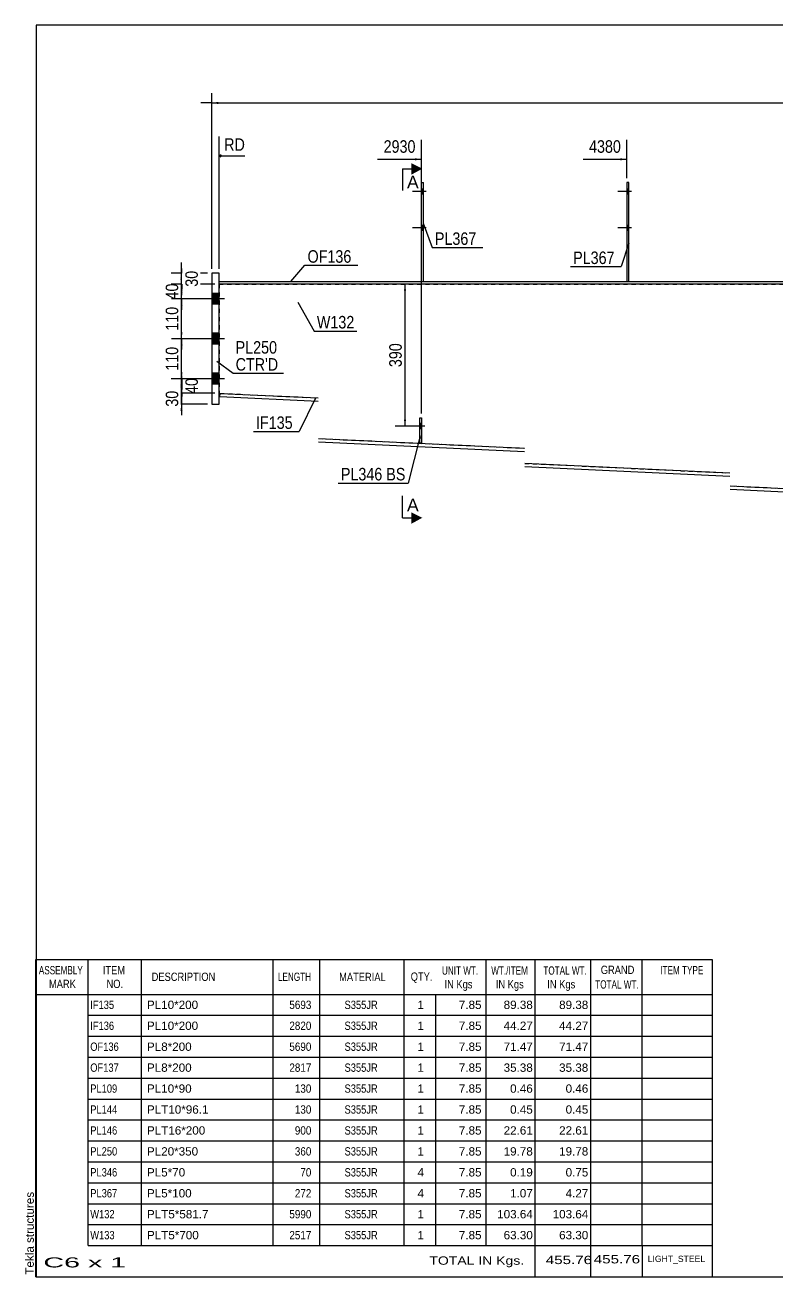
# Model space of a CAD drawing. Header units: millimetres. Extents: x -294 to 118, y -169 to 118.
# Drawn here: x -294 to -121.8, y -168.6 to 118.4 of the extents above; entities that cross this region are included whole.
import ezdxf

# ---------------------------------------------------------------- set-up
doc = ezdxf.new("R2010")
doc.units = ezdxf.units.MM
doc.linetypes.add('DXK_LINE_DOT1', pattern=[1.8814, 0.9407, -0.9407])
doc.linetypes.add('DXK_LINE_DOT2', pattern=[3.9198, 1.9599, -1.9599])
doc.styles.add('Arial', font='ARIAL.TTF', dxfattribs={"height": 0.2})
doc.styles.add('Arial Narrow', font='ARIALN.TTF', dxfattribs={"height": 0.2})

# ---------------------------------------------------------------- blocks, each defined once
blk = doc.blocks.new('Unknown-622170407-1210')
at = {"color": 5, "linetype": 'Continuous'}
for p, q in [((118.48, 118.39), (-291.52, 118.39)), ((-291.52, 118.39), (-291.52, -168.61)), ((118.48, -168.61), (118.48, 118.39)), ((-291.52, -168.61), (118.48, -168.61))]:
    blk.add_line(p, q, dxfattribs=at)
at = {"color": 174, "linetype": 'Continuous', "style": 'Arial'}
blk.add_text('Tekla structures', height=1.9102, rotation=90, dxfattribs=at).set_placement((-292.02, -168.11))
blk = doc.blocks.new('Part-622170407-1745 - 1404')
at = {"color": 7, "linetype": 'DXK_LINE_DOT1'}
for p, q in [((-249.58, 58.97), (-226.87, 58.97)), ((-249.58, 58.97), (-249.58, 33.97)), ((-226.77, 58.97), (-179.61, 58.97)), ((-179.51, 58.97), (-132.55, 58.97)), ((-132.45, 58.97), (-84.91, 58.97)), ((-249.33, 33.95), (-226.87, 32.9)), ((-249.33, 33.95), (-226.87, 32.9)), ((-226.77, 23.6), (-179.61, 21.38)), ((-226.77, 23.59), (-179.61, 21.38)), ((-179.51, 17.91), (-132.55, 15.7)), ((-179.51, 17.9), (-132.55, 15.69)), ((-132.45, 12.73), (-84.91, 10.49)), ((-132.45, 12.73), (-109.91, 11.67)), ((-84.91, 10.49), (-84.91, 10.5))]:
    blk.add_line(p, q, dxfattribs=at)
at = {"color": 2, "linetype": 'Continuous'}
for p, q in [((-84.91, 10.5), (-84.91, 58.97)), ((-249.58, 33.97), (-249.33, 33.95)), ((-109.91, 11.67), (-84.91, 10.5))]:
    blk.add_line(p, q, dxfattribs=at)
blk = doc.blocks.new('Bolt-622170407-1409 - 1404')
at = {"linetype": 'Continuous'}
blk.add_hatch(color=3, dxfattribs=at).paths.add_polyline_path([(-203.19, 25.85), (-203.19, 27.02), (-203.61, 27.02), (-203.61, 25.85)])
at = {"color": 3, "linetype": 'Continuous'}
for p, q in [((-202.4, 26.44), (-205.15, 26.44)), ((-203.19, 27.02), (-203.61, 27.02)), ((-203.19, 25.85), (-203.61, 25.85))]:
    blk.add_line(p, q, dxfattribs=at)
blk = doc.blocks.new('Bolt-622170407-1410 - 1404')
at = {"color": 3, "linetype": 'DXK_LINE_DOT2'}
for p, q in [((-203.19, 27.02), (-203.61, 27.02)), ((-202.52, 26.44), (-203.61, 26.44)), ((-203.19, 25.85), (-203.61, 25.85))]:
    blk.add_line(p, q, dxfattribs=at)
blk = doc.blocks.new('Bolt-622170407-1413 - 1404')
at = {"linetype": 'Continuous'}
for points in [[(-202.77, 79.63), (-202.77, 80.8), (-203.19, 80.8), (-203.19, 79.63)], [(-202.77, 79.63), (-202.77, 80.8), (-203.19, 80.8), (-203.19, 79.63)], [(-202.77, 71.3), (-202.77, 72.47), (-203.19, 72.47), (-203.19, 71.3)], [(-202.77, 71.3), (-202.77, 72.47), (-203.19, 72.47), (-203.19, 71.3)]]:
    blk.add_hatch(color=3, dxfattribs=at).paths.add_polyline_path(points)
at = {"color": 3, "linetype": 'Continuous'}
for p, q in [((-202.77, 80.8), (-203.19, 80.8)), ((-202.77, 80.8), (-203.19, 80.8)), ((-202.11, 80.22), (-205.27, 80.22)), ((-202.11, 80.22), (-205.27, 80.22)), ((-202.77, 79.63), (-203.19, 79.63)), ((-202.77, 79.63), (-203.19, 79.63)), ((-202.11, 71.88), (-205.27, 71.88)), ((-202.11, 71.88), (-205.27, 71.88)), ((-202.77, 72.47), (-203.19, 72.47)), ((-202.77, 72.47), (-203.19, 72.47)), ((-202.77, 71.3), (-203.19, 71.3)), ((-202.77, 71.3), (-203.19, 71.3))]:
    blk.add_line(p, q, dxfattribs=at)
blk = doc.blocks.new('Bolt-622170407-1414 - 1404')
at = {"linetype": 'Continuous'}
for points in [[(-155.71, 79.63), (-155.71, 80.8), (-156.13, 80.8), (-156.13, 79.63)], [(-155.71, 79.63), (-155.71, 80.8), (-156.13, 80.8), (-156.13, 79.63)], [(-155.71, 71.3), (-155.71, 72.47), (-156.13, 72.47), (-156.13, 71.3)], [(-155.71, 71.3), (-155.71, 72.47), (-156.13, 72.47), (-156.13, 71.3)]]:
    blk.add_hatch(color=3, dxfattribs=at).paths.add_polyline_path(points)
at = {"color": 3, "linetype": 'Continuous'}
for p, q in [((-155.71, 80.8), (-156.13, 80.8)), ((-155.71, 80.8), (-156.13, 80.8)), ((-155.05, 80.22), (-158.21, 80.22)), ((-155.05, 80.22), (-158.21, 80.22)), ((-155.71, 79.63), (-156.13, 79.63)), ((-155.71, 79.63), (-156.13, 79.63)), ((-155.05, 71.88), (-158.21, 71.88)), ((-155.05, 71.88), (-158.21, 71.88)), ((-155.71, 72.47), (-156.13, 72.47)), ((-155.71, 72.47), (-156.13, 72.47)), ((-155.71, 71.3), (-156.13, 71.3)), ((-155.71, 71.3), (-156.13, 71.3))]:
    blk.add_line(p, q, dxfattribs=at)
blk = doc.blocks.new('Part-622170407-1567 - 1404')
at = {"color": 2, "linetype": 'Continuous'}
for p, q in [((-249.58, 61.47), (-251.25, 61.47)), ((-251.25, 61.47), (-251.25, 31.47)), ((-249.58, 31.47), (-249.58, 61.47)), ((-251.25, 31.47), (-249.58, 31.47))]:
    blk.add_line(p, q, dxfattribs=at)
blk = doc.blocks.new('Bolt-622170407-1568 - 1404')
at = {"linetype": 'Continuous'}
for points in [[(-251.25, 56.88), (-251.25, 54.38), (-249.58, 54.38), (-249.58, 56.88)], [(-251.25, 56.88), (-251.25, 54.38), (-249.58, 54.38), (-249.58, 56.88)], [(-251.25, 47.72), (-251.25, 45.22), (-249.58, 45.22), (-249.58, 47.72)], [(-251.25, 47.72), (-251.25, 45.22), (-249.58, 45.22), (-249.58, 47.72)], [(-251.25, 38.55), (-251.25, 36.05), (-249.58, 36.05), (-249.58, 38.55)], [(-251.25, 38.55), (-251.25, 36.05), (-249.58, 36.05), (-249.58, 38.55)]]:
    blk.add_hatch(color=3, dxfattribs=at).paths.add_polyline_path(points)
at = {"color": 3, "linetype": 'Continuous'}
for p, q in [((-249.58, 56.88), (-251.25, 56.88)), ((-249.58, 56.88), (-251.25, 56.88)), ((-248.33, 55.63), (-251.25, 55.63)), ((-248.33, 55.63), (-251.25, 55.63)), ((-249.58, 54.38), (-251.25, 54.38)), ((-249.58, 54.38), (-251.25, 54.38)), ((-249.58, 47.72), (-251.25, 47.72)), ((-249.58, 47.72), (-251.25, 47.72)), ((-248.33, 46.47), (-251.25, 46.47)), ((-248.33, 46.47), (-251.25, 46.47)), ((-249.58, 45.22), (-251.25, 45.22)), ((-249.58, 45.22), (-251.25, 45.22)), ((-249.58, 38.55), (-251.25, 38.55)), ((-249.58, 38.55), (-251.25, 38.55)), ((-248.33, 37.3), (-251.25, 37.3)), ((-248.33, 37.3), (-251.25, 37.3)), ((-249.58, 36.05), (-251.25, 36.05)), ((-249.58, 36.05), (-251.25, 36.05))]:
    blk.add_line(p, q, dxfattribs=at)
blk = doc.blocks.new('Part-622170407-1783 - 1404')
at = {"color": 2, "linetype": 'Continuous'}
for p, q in [((-155.71, 82.3), (-156.13, 82.3)), ((-156.13, 82.3), (-156.13, 59.63)), ((-155.71, 59.63), (-155.71, 82.3))]:
    blk.add_line(p, q, dxfattribs=at)
at = {"color": 7, "linetype": 'DXK_LINE_DOT1'}
blk.add_line((-156.13, 59.63), (-155.71, 59.63), dxfattribs=at)
blk = doc.blocks.new('Part-622170407-1591 - 1404')
at = {"color": 2, "linetype": 'Continuous'}
for p, q in [((-203.19, 59.63), (-203.19, 82.3)), ((-203.19, 82.3), (-202.77, 82.3)), ((-202.77, 59.63), (-202.77, 82.3))]:
    blk.add_line(p, q, dxfattribs=at)
at = {"color": 7, "linetype": 'DXK_LINE_DOT1'}
blk.add_line((-203.19, 59.63), (-202.77, 59.63), dxfattribs=at)
blk = doc.blocks.new('Part-622170407-1614 - 1404')
at = {"color": 7, "linetype": 'DXK_LINE_DOT1'}
for p, q in [((-203.61, 22.52), (-203.61, 28.35)), ((-203.61, 28.35), (-203.19, 28.35)), ((-203.19, 28.35), (-203.19, 22.52)), ((-203.61, 23.77), (-203.19, 23.77)), ((-203.19, 22.52), (-203.61, 22.52))]:
    blk.add_line(p, q, dxfattribs=at)
blk = doc.blocks.new('Part-622170407-1663 - 1404')
at = {"color": 2, "linetype": 'Continuous'}
for p, q in [((-249.58, 59.63), (-226.87, 59.63)), ((-226.87, 58.97), (-249.58, 58.97)), ((-226.77, 59.63), (-179.61, 59.63)), ((-179.61, 58.97), (-226.77, 58.97)), ((-179.51, 59.63), (-132.55, 59.63)), ((-132.55, 58.97), (-179.51, 58.97)), ((-132.45, 59.63), (-109.91, 59.63)), ((-109.91, 58.97), (-132.45, 58.97)), ((-109.91, 59.63), (-109.91, 58.97))]:
    blk.add_line(p, q, dxfattribs=at)
at = {"color": 7, "linetype": 'DXK_LINE_DOT1'}
blk.add_line((-249.58, 58.97), (-249.58, 59.63), dxfattribs=at)
blk = doc.blocks.new('Part-622170407-1707 - 1404')
at = {"color": 2, "linetype": 'Continuous'}
for p, q in [((-249.37, 33.12), (-249.33, 33.95)), ((-226.87, 32.06), (-249.37, 33.12)), ((-249.33, 33.95), (-226.87, 32.9)), ((-226.77, 23.6), (-179.61, 21.38)), ((-179.61, 20.54), (-226.77, 22.76)), ((-179.51, 17.91), (-132.55, 15.7)), ((-132.55, 14.86), (-179.51, 17.07)), ((-132.45, 12.73), (-109.91, 11.67)), ((-109.95, 10.84), (-132.45, 11.9)), ((-109.91, 11.67), (-109.95, 10.84))]:
    blk.add_line(p, q, dxfattribs=at)
blk = doc.blocks.new('Part-622170407-1810 - 1404')
at = {"color": 2, "linetype": 'Continuous'}
for p, q in [((-203.61, 22.52), (-203.61, 28.35)), ((-203.61, 28.35), (-203.19, 28.35)), ((-203.19, 28.35), (-203.19, 22.52)), ((-203.19, 22.52), (-203.61, 22.52))]:
    blk.add_line(p, q, dxfattribs=at)
blk = doc.blocks.new('StraightDimension-622170407-2142 - 1404')
at = {"linetype": 'Continuous'}
for points in [[(-258.44, 57.47), (-258.19, 58.97), (-257.94, 57.47)], [(-257.94, 57.13), (-258.19, 55.63), (-258.44, 57.13)]]:
    blk.add_hatch(color=7, dxfattribs=at).paths.add_polyline_path(points)
at = {"color": 7, "linetype": 'Continuous'}
for p, q in [((-250.58, 58.97), (-260.44, 58.97)), ((-258.19, 55.63), (-258.19, 58.97)), ((-250.58, 55.63), (-260.44, 55.63))]:
    blk.add_line(p, q, dxfattribs=at)
at = {"color": 0}
blk.add_wipeout([(-258.34, 59.73), (-262.54, 59.73), (-262.54, 54.87), (-258.34, 54.87)], dxfattribs=at)
at = {"color": 7, "linetype": 'Continuous'}
for p, q in [((-258.19, 58.97), (-258.19, 61.47)), ((-258.19, 55.63), (-258.19, 53.13))]:
    blk.add_line(p, q, dxfattribs=at)
at = {"color": 3, "style": 'Arial Narrow'}
blk.add_text('40', height=2.863, rotation=90.0002, dxfattribs=at).set_placement((-258.94, 55.47))
blk = doc.blocks.new('StraightDimension-622170407-2080 - 1404')
at = {"linetype": 'Continuous'}
for points in [[(-249.75, 100.28), (-251.25, 100.53), (-249.75, 100.78)], [(25.1, 100.78), (26.6, 100.53), (25.1, 100.28)]]:
    blk.add_hatch(color=7, dxfattribs=at).paths.add_polyline_path(points)
at = {"color": 7, "linetype": 'Continuous'}
for p, q in [((-251.25, 100.53), (-253.75, 100.53)), ((-251.25, 62.47), (-251.25, 102.78)), ((-251.25, 100.53), (26.6, 100.53)), ((26.6, 68.3), (26.6, 102.78)), ((26.6, 100.53), (29.1, 100.53))]:
    blk.add_line(p, q, dxfattribs=at)
at = {"color": 0}
blk.add_wipeout([(-108.07, 100.68), (-108.07, 104.88), (-116.58, 104.88), (-116.58, 100.68)], dxfattribs=at)
at = {"color": 3, "style": 'Arial Narrow'}
blk.add_text('8543', height=2.863, dxfattribs=at).set_placement((-115.98, 101.28))
blk = doc.blocks.new('StraightDimension-622170407-1935 - 1404')
at = {"linetype": 'Continuous'}
for points in [[(-207.23, 57.47), (-206.98, 58.97), (-206.73, 57.47)], [(-206.73, 27.94), (-206.98, 26.44), (-207.23, 27.94)]]:
    blk.add_hatch(color=7, dxfattribs=at).paths.add_polyline_path(points)
at = {"color": 7, "linetype": 'Continuous'}
for p, q in [((-198.77, 58.97), (-209.23, 58.97)), ((-206.98, 26.44), (-206.98, 58.97)), ((-203.29, 26.44), (-209.23, 26.44))]:
    blk.add_line(p, q, dxfattribs=at)
at = {"color": 0}
blk.add_wipeout([(-207.13, 46.04), (-211.33, 46.04), (-211.33, 39.36), (-207.13, 39.36)], dxfattribs=at)
at = {"color": 3, "style": 'Arial Narrow'}
blk.add_text('390', height=2.863, rotation=90.0002, dxfattribs=at).set_placement((-207.73, 39.96))
blk = doc.blocks.new('StraightDimension-622170407-2089 - 1404')
at = {"linetype": 'Continuous'}
for points in [[(-258.44, 59.97), (-258.19, 61.47), (-257.94, 59.97)], [(-257.94, 60.47), (-258.19, 58.97), (-258.44, 60.47)]]:
    blk.add_hatch(color=7, dxfattribs=at).paths.add_polyline_path(points)
at = {"color": 7, "linetype": 'Continuous'}
for p, q in [((-252.25, 61.47), (-260.59, 61.47)), ((-258.19, 58.97), (-258.19, 61.47)), ((-250.58, 58.97), (-260.59, 58.97))]:
    blk.add_line(p, q, dxfattribs=at)
at = {"color": 0}
blk.add_wipeout([(-253.84, 62.64), (-258.04, 62.64), (-258.04, 57.79), (-253.84, 57.79)], dxfattribs=at)
at = {"color": 7, "linetype": 'Continuous'}
for p, q in [((-258.19, 61.47), (-258.19, 63.97)), ((-258.19, 58.97), (-258.19, 56.47))]:
    blk.add_line(p, q, dxfattribs=at)
at = {"color": 3, "style": 'Arial Narrow'}
blk.add_text('30', height=2.863, rotation=90.0002, dxfattribs=at).set_placement((-254.44, 58.39))
blk = doc.blocks.new('StraightDimension-622170407-2098 - 1404')
at = {"linetype": 'Continuous'}
for points in [[(-258.44, 35.8), (-258.19, 37.3), (-257.94, 35.8)], [(-257.94, 35.47), (-258.19, 33.97), (-258.44, 35.47)]]:
    blk.add_hatch(color=7, dxfattribs=at).paths.add_polyline_path(points)
at = {"color": 7, "linetype": 'Continuous'}
for p, q in [((-250.58, 37.3), (-260.59, 37.3)), ((-258.19, 33.97), (-258.19, 37.3)), ((-250.58, 33.97), (-260.59, 33.97))]:
    blk.add_line(p, q, dxfattribs=at)
at = {"color": 0}
blk.add_wipeout([(-253.84, 38.06), (-258.04, 38.06), (-258.04, 33.2), (-253.84, 33.2)], dxfattribs=at)
at = {"color": 7, "linetype": 'Continuous'}
for p, q in [((-258.19, 37.3), (-258.19, 39.8)), ((-258.19, 33.97), (-258.19, 31.47))]:
    blk.add_line(p, q, dxfattribs=at)
at = {"color": 3, "style": 'Arial Narrow'}
blk.add_text('40', height=2.863, rotation=90.0002, dxfattribs=at).set_placement((-254.44, 33.8))
blk = doc.blocks.new('StraightDimension-622170407-2114 - 1404')
at = {"linetype": 'Continuous'}
for points in [[(-258.44, 44.97), (-258.19, 46.47), (-257.94, 44.97)], [(-257.94, 38.8), (-258.19, 37.3), (-258.44, 38.8)]]:
    blk.add_hatch(color=7, dxfattribs=at).paths.add_polyline_path(points)
at = {"color": 7, "linetype": 'Continuous'}
for p, q in [((-250.58, 46.47), (-260.44, 46.47)), ((-258.19, 37.3), (-258.19, 46.47)), ((-250.58, 37.3), (-260.44, 37.3))]:
    blk.add_line(p, q, dxfattribs=at)
at = {"color": 0}
blk.add_wipeout([(-258.34, 45.22), (-262.54, 45.22), (-262.54, 38.54), (-258.34, 38.54)], dxfattribs=at)
at = {"color": 7, "linetype": 'Continuous'}
for p, q in [((-258.19, 46.47), (-258.19, 48.97)), ((-258.19, 37.3), (-258.19, 34.8))]:
    blk.add_line(p, q, dxfattribs=at)
at = {"color": 3, "style": 'Arial Narrow'}
blk.add_text('110', height=2.863, rotation=90.0002, dxfattribs=at).set_placement((-258.94, 39.14))
blk = doc.blocks.new('StraightDimension-622170407-2128 - 1404')
at = {"linetype": 'Continuous'}
for points in [[(-258.44, 54.13), (-258.19, 55.63), (-257.94, 54.13)], [(-257.94, 47.97), (-258.19, 46.47), (-258.44, 47.97)]]:
    blk.add_hatch(color=7, dxfattribs=at).paths.add_polyline_path(points)
at = {"color": 7, "linetype": 'Continuous'}
for p, q in [((-250.58, 55.63), (-260.44, 55.63)), ((-258.19, 46.47), (-258.19, 55.63)), ((-250.58, 46.47), (-260.44, 46.47))]:
    blk.add_line(p, q, dxfattribs=at)
at = {"color": 0}
blk.add_wipeout([(-258.34, 54.39), (-262.54, 54.39), (-262.54, 47.71), (-258.34, 47.71)], dxfattribs=at)
at = {"color": 7, "linetype": 'Continuous'}
for p, q in [((-258.19, 55.63), (-258.19, 58.13)), ((-258.19, 46.47), (-258.19, 43.97))]:
    blk.add_line(p, q, dxfattribs=at)
at = {"color": 3, "style": 'Arial Narrow'}
blk.add_text('110', height=2.863, rotation=90.0002, dxfattribs=at).set_placement((-258.94, 48.31))
blk = doc.blocks.new('StraightDimension-622170407-2155 - 1404')
at = {"linetype": 'Continuous'}
for points in [[(-257.94, 35.47), (-258.19, 33.97), (-258.44, 35.47)], [(-258.44, 29.97), (-258.19, 31.47), (-257.94, 29.97)]]:
    blk.add_hatch(color=7, dxfattribs=at).paths.add_polyline_path(points)
at = {"color": 7, "linetype": 'Continuous'}
for p, q in [((-250.58, 33.97), (-260.44, 33.97)), ((-258.19, 31.47), (-258.19, 33.97)), ((-252.25, 31.47), (-260.44, 31.47))]:
    blk.add_line(p, q, dxfattribs=at)
at = {"color": 0}
blk.add_wipeout([(-258.34, 35.14), (-262.54, 35.14), (-262.54, 30.29), (-258.34, 30.29)], dxfattribs=at)
at = {"color": 7, "linetype": 'Continuous'}
for p, q in [((-258.19, 33.97), (-258.19, 36.47)), ((-258.19, 31.47), (-258.19, 28.97))]:
    blk.add_line(p, q, dxfattribs=at)
at = {"color": 3, "style": 'Arial Narrow'}
blk.add_text('30', height=2.863, rotation=90.0002, dxfattribs=at).set_placement((-258.94, 30.89))
blk = doc.blocks.new('StraightDimension-622170407-8151 - 1404')
at = {"linetype": 'Continuous'}
blk.add_hatch(color=7, dxfattribs=at).paths.add_polyline_path([(-157.63, 87.86), (-156.13, 87.61), (-157.63, 87.36)])
at = {"color": 7, "linetype": 'Continuous'}
for p, q in [((-156.13, 83.3), (-156.13, 92.11)), ((-166.19, 87.61), (-156.13, 87.61))]:
    blk.add_line(p, q, dxfattribs=at)
at = {"color": 0}
blk.add_wipeout([(-156.91, 88.51), (-156.91, 92.71), (-165.42, 92.71), (-165.42, 88.51)], dxfattribs=at)
at = {"color": 3, "style": 'Arial Narrow'}
blk.add_text('4380', height=2.863, dxfattribs=at).set_placement((-164.82, 89.11))
blk = doc.blocks.new('StraightDimension-622170407-8152 - 1404')
at = {"linetype": 'Continuous'}
blk.add_hatch(color=7, dxfattribs=at).paths.add_polyline_path([(-204.69, 87.86), (-203.19, 87.61), (-204.69, 87.36)])
at = {"color": 7, "linetype": 'Continuous'}
for p, q in [((-203.19, 29.35), (-203.19, 92.11)), ((-213.25, 87.61), (-203.19, 87.61))]:
    blk.add_line(p, q, dxfattribs=at)
at = {"color": 0, "linetype": 'Continuous'}
blk.add_wipeout([(-243.05, 88.96), (-243.05, 93.16), (-249, 93.16), (-249, 88.96)], dxfattribs=at)
at = {"color": 7, "linetype": 'Continuous'}
for p, q in [((-249.58, 62.47), (-249.58, 92.86)), ((-249.08, 88.61), (-249.58, 88.36)), ((-249.08, 88.11), (-249.58, 88.36)), ((-243.65, 88.36), (-249.58, 88.36))]:
    blk.add_line(p, q, dxfattribs=at)
at = {"color": 3, "linetype": 'Continuous', "style": 'Arial Narrow'}
blk.add_text('RD', height=2.863, dxfattribs=at).set_placement((-248.4, 89.56))
at = {"color": 0}
blk.add_wipeout([(-203.96, 88.51), (-203.96, 92.71), (-212.48, 92.71), (-212.48, 88.51)], dxfattribs=at)
at = {"color": 3, "style": 'Arial Narrow'}
blk.add_text('2930', height=2.863, dxfattribs=at).set_placement((-211.88, 89.11))
blk = doc.blocks.new('CBS_BOM-622170407-8729')
at = {"color": 7, "linetype": 'Continuous'}
for p, q in [((-291.55, -103.84), (-291.55, -95.84)), ((-291.55, -95.84), (-136.63, -95.84)), ((-279.55, -103.84), (-279.55, -95.84)), ((-267.36, -103.84), (-267.36, -95.84)), ((-237.19, -103.84), (-237.19, -95.84)), ((-226.51, -103.84), (-226.51, -95.84)), ((-207.2, -103.84), (-207.2, -95.84)), ((-188.4, -103.84), (-188.4, -95.84)), ((-177.18, -103.84), (-177.18, -95.84)), ((-164.4, -103.84), (-164.4, -95.84)), ((-152.65, -103.84), (-152.65, -95.84)), ((-136.63, -95.85), (-136.63, -103.83)), ((-291.55, -103.84), (-136.63, -103.84)), ((-291.55, -108.64), (-291.55, -103.84)), ((-279.55, -108.64), (-279.55, -103.84)), ((-267.36, -108.64), (-267.36, -103.84)), ((-237.19, -108.64), (-237.19, -103.84)), ((-226.51, -108.64), (-226.51, -103.84)), ((-207.2, -108.64), (-207.2, -103.84)), ((-199.93, -108.64), (-199.93, -103.84)), ((-188.4, -108.64), (-188.4, -103.84)), ((-177.18, -108.64), (-177.18, -103.84)), ((-164.4, -108.64), (-164.4, -103.84)), ((-152.63, -108.64), (-152.63, -103.84)), ((-136.63, -103.84), (-136.63, -108.64)), ((-291.55, -113.44), (-291.55, -108.64)), ((-279.55, -108.64), (-136.63, -108.64)), ((-279.55, -113.44), (-279.55, -108.64)), ((-267.36, -113.44), (-267.36, -108.64)), ((-237.19, -113.44), (-237.19, -108.64)), ((-226.51, -113.44), (-226.51, -108.64)), ((-207.2, -113.44), (-207.2, -108.64)), ((-199.93, -113.44), (-199.93, -108.64)), ((-188.4, -113.44), (-188.4, -108.64)), ((-177.18, -113.44), (-177.18, -108.64)), ((-164.4, -113.44), (-164.4, -108.64)), ((-152.63, -113.44), (-152.63, -108.64)), ((-136.63, -108.64), (-136.63, -113.44)), ((-291.55, -118.24), (-291.55, -113.44)), ((-279.55, -113.44), (-136.63, -113.44)), ((-279.55, -118.24), (-279.55, -113.44)), ((-267.36, -118.24), (-267.36, -113.44)), ((-237.19, -118.24), (-237.19, -113.44)), ((-226.51, -118.24), (-226.51, -113.44)), ((-207.2, -118.24), (-207.2, -113.44)), ((-199.93, -118.24), (-199.93, -113.44)), ((-188.4, -118.24), (-188.4, -113.44)), ((-177.18, -118.24), (-177.18, -113.44)), ((-164.4, -118.24), (-164.4, -113.44)), ((-152.63, -118.24), (-152.63, -113.44)), ((-136.63, -113.44), (-136.63, -118.24)), ((-291.55, -123.04), (-291.55, -118.24)), ((-279.55, -118.24), (-136.63, -118.24)), ((-279.55, -123.04), (-279.55, -118.24)), ((-267.36, -123.04), (-267.36, -118.24)), ((-237.19, -123.04), (-237.19, -118.24)), ((-226.51, -123.04), (-226.51, -118.24)), ((-207.2, -123.04), (-207.2, -118.24)), ((-199.93, -123.04), (-199.93, -118.24)), ((-188.4, -123.04), (-188.4, -118.24)), ((-177.18, -123.04), (-177.18, -118.24)), ((-164.4, -123.04), (-164.4, -118.24)), ((-152.63, -123.04), (-152.63, -118.24)), ((-136.63, -118.24), (-136.63, -123.04)), ((-291.55, -127.84), (-291.55, -123.04)), ((-279.55, -123.04), (-136.63, -123.04)), ((-279.55, -127.84), (-279.55, -123.04)), ((-267.36, -127.84), (-267.36, -123.04)), ((-237.19, -127.84), (-237.19, -123.04)), ((-226.51, -127.84), (-226.51, -123.04)), ((-207.2, -127.84), (-207.2, -123.04)), ((-199.93, -127.84), (-199.93, -123.04)), ((-188.4, -127.84), (-188.4, -123.04)), ((-177.18, -127.84), (-177.18, -123.04)), ((-164.4, -127.84), (-164.4, -123.04)), ((-152.63, -127.84), (-152.63, -123.04)), ((-136.63, -123.04), (-136.63, -127.84)), ((-291.55, -132.64), (-291.55, -127.84)), ((-279.55, -127.84), (-136.63, -127.84)), ((-279.55, -132.64), (-279.55, -127.84)), ((-267.36, -132.64), (-267.36, -127.84)), ((-237.19, -132.64), (-237.19, -127.84)), ((-226.51, -132.64), (-226.51, -127.84)), ((-207.2, -132.64), (-207.2, -127.84)), ((-199.93, -132.64), (-199.93, -127.84)), ((-188.4, -132.64), (-188.4, -127.84)), ((-177.18, -132.64), (-177.18, -127.84)), ((-164.4, -132.64), (-164.4, -127.84)), ((-152.63, -132.64), (-152.63, -127.84)), ((-136.63, -127.84), (-136.63, -132.64)), ((-291.55, -137.44), (-291.55, -132.64)), ((-279.55, -132.64), (-136.63, -132.64)), ((-279.55, -137.44), (-279.55, -132.64)), ((-267.36, -137.44), (-267.36, -132.64)), ((-237.19, -137.44), (-237.19, -132.64)), ((-226.51, -137.44), (-226.51, -132.64)), ((-207.2, -137.44), (-207.2, -132.64)), ((-199.93, -137.44), (-199.93, -132.64)), ((-188.4, -137.44), (-188.4, -132.64)), ((-177.18, -137.44), (-177.18, -132.64)), ((-164.4, -137.44), (-164.4, -132.64)), ((-152.63, -137.44), (-152.63, -132.64)), ((-136.63, -132.64), (-136.63, -137.44)), ((-291.55, -142.24), (-291.55, -137.44)), ((-279.55, -137.44), (-136.63, -137.44)), ((-279.55, -142.24), (-279.55, -137.44)), ((-267.36, -142.24), (-267.36, -137.44)), ((-237.19, -142.24), (-237.19, -137.44)), ((-226.51, -142.24), (-226.51, -137.44)), ((-207.2, -142.24), (-207.2, -137.44)), ((-199.93, -142.24), (-199.93, -137.44)), ((-188.4, -142.24), (-188.4, -137.44)), ((-177.18, -142.24), (-177.18, -137.44)), ((-164.4, -142.24), (-164.4, -137.44)), ((-152.63, -142.24), (-152.63, -137.44)), ((-136.63, -137.44), (-136.63, -142.24)), ((-291.55, -147.04), (-291.55, -142.24)), ((-279.55, -142.24), (-136.63, -142.24)), ((-279.55, -147.04), (-279.55, -142.24)), ((-267.36, -147.04), (-267.36, -142.24)), ((-237.19, -147.04), (-237.19, -142.24)), ((-226.51, -147.04), (-226.51, -142.24)), ((-207.2, -147.04), (-207.2, -142.24)), ((-199.93, -147.04), (-199.93, -142.24)), ((-188.4, -147.04), (-188.4, -142.24)), ((-177.18, -147.04), (-177.18, -142.24)), ((-164.4, -147.04), (-164.4, -142.24)), ((-152.63, -147.04), (-152.63, -142.24)), ((-136.63, -142.24), (-136.63, -147.04)), ((-291.55, -151.84), (-291.55, -147.04)), ((-279.55, -147.04), (-136.63, -147.04)), ((-279.55, -151.84), (-279.55, -147.04)), ((-267.36, -151.84), (-267.36, -147.04)), ((-237.19, -151.84), (-237.19, -147.04)), ((-226.51, -151.84), (-226.51, -147.04)), ((-207.2, -151.84), (-207.2, -147.04)), ((-199.93, -151.84), (-199.93, -147.04)), ((-188.4, -151.84), (-188.4, -147.04)), ((-177.18, -151.84), (-177.18, -147.04)), ((-164.4, -151.84), (-164.4, -147.04)), ((-152.63, -151.84), (-152.63, -147.04)), ((-136.63, -147.04), (-136.63, -151.84)), ((-291.55, -156.64), (-291.55, -151.84)), ((-279.55, -151.84), (-136.63, -151.84)), ((-279.55, -156.64), (-279.55, -151.84)), ((-267.36, -156.64), (-267.36, -151.84)), ((-237.19, -156.64), (-237.19, -151.84)), ((-226.51, -156.64), (-226.51, -151.84)), ((-207.2, -156.64), (-207.2, -151.84)), ((-199.93, -156.64), (-199.93, -151.84)), ((-188.4, -156.64), (-188.4, -151.84)), ((-177.18, -156.64), (-177.18, -151.84)), ((-164.4, -156.64), (-164.4, -151.84)), ((-152.63, -156.64), (-152.63, -151.84)), ((-136.63, -151.84), (-136.63, -156.64)), ((-291.55, -161.44), (-291.55, -156.64)), ((-279.55, -156.64), (-136.63, -156.64)), ((-279.55, -161.44), (-279.55, -156.64)), ((-267.36, -161.44), (-267.36, -156.64)), ((-237.19, -161.44), (-237.19, -156.64)), ((-226.51, -161.44), (-226.51, -156.64)), ((-207.2, -161.44), (-207.2, -156.64)), ((-199.93, -161.44), (-199.93, -156.64)), ((-188.4, -161.44), (-188.4, -156.64)), ((-177.18, -161.44), (-177.18, -156.64)), ((-164.4, -161.44), (-164.4, -156.64)), ((-152.63, -161.44), (-152.63, -156.64)), ((-136.63, -156.64), (-136.63, -161.44)), ((-291.55, -168.64), (-291.55, -161.46)), ((-279.55, -161.44), (-136.63, -161.44)), ((-177.18, -168.64), (-177.18, -161.46)), ((-164.4, -168.64), (-164.4, -161.46)), ((-152.59, -168.64), (-152.59, -161.46)), ((-136.63, -161.44), (-136.63, -168.64)), ((-291.55, -168.64), (-136.63, -168.64))]:
    blk.add_line(p, q, dxfattribs=at)
at = {"color": 3, "linetype": 'Continuous', "style": 'Arial'}
for s, height, width, p in [('ASSEMBLY', 1.91, 0.7, (-290.87, -99.26)), ('ITEM', 1.91, 0.8, (-276.22, -99.26)), ('UNIT WT.', 1.91, 0.7, (-198.51, -99.34)), ('WT./ITEM', 1.91, 0.7, (-187.22, -99.34)), ('TOTAL WT.', 1.91, 0.7, (-175.28, -99.34)), ('GRAND', 1.91, 0.8, (-162.13, -99.18)), ('ITEM TYPE', 1.91, 0.7, (-148.49, -99.26)), ('DESCRIPTION', 1.9102, 0.8, (-265.03, -100.77)), ('LENGTH', 1.91, 0.7, (-236.09, -100.77)), ('MATERIAL', 1.91, 0.8, (-222.07, -100.82)), ('QTY.', 1.91, 0.8, (-205.67, -100.74)), ('MARK', 1.91, 0.8, (-288.55, -102.4)), ('NO.', 1.91, 0.8, (-275.36, -102.4)), ('IN Kgs', 1.91, 0.8, (-197.93, -102.48)), ('IN Kgs', 1.91, 0.8, (-186.18, -102.48)), ('IN Kgs', 1.91, 0.8, (-174.38, -102.48)), ('TOTAL WT.', 1.91, 0.7, (-163.39, -102.52))]:
    blk.add_text(s, height=height, dxfattribs=dict(at, width=width)).set_placement(p)
at = {"color": 7, "linetype": 'Continuous', "style": 'Arial'}
for s, width, p in [('IF135', 0.8, (-279.09, -107.2)), ('5693', 0.85, (-233.48, -107.2)), ('S355JR', 0.8, (-220.83, -107.2)), ('IF136', 0.8, (-279.09, -112)), ('2820', 0.85, (-233.48, -112)), ('S355JR', 0.8, (-220.83, -112)), ('OF136', 0.8, (-279.09, -116.8)), ('5690', 0.85, (-233.48, -116.8)), ('S355JR', 0.8, (-220.83, -116.8)), ('OF137', 0.8, (-279.09, -121.6)), ('2817', 0.85, (-233.48, -121.6)), ('S355JR', 0.8, (-220.83, -121.6)), ('PL109', 0.8, (-279.09, -126.4)), ('130', 0.85, (-232.22, -126.4)), ('S355JR', 0.8, (-220.83, -126.4)), ('PL144', 0.8, (-279.09, -131.2)), ('130', 0.85, (-232.22, -131.2)), ('S355JR', 0.8, (-220.83, -131.2)), ('PL146', 0.8, (-279.09, -136)), ('900', 0.85, (-232.22, -136)), ('S355JR', 0.8, (-220.83, -136)), ('PL250', 0.8, (-279.09, -140.8)), ('360', 0.85, (-232.22, -140.8)), ('S355JR', 0.8, (-220.83, -140.8)), ('PL346', 0.8, (-279.09, -145.6)), ('70', 0.85, (-230.96, -145.6)), ('S355JR', 0.8, (-220.83, -145.6)), ('PL367', 0.8, (-279.09, -150.4)), ('272', 0.85, (-232.22, -150.4)), ('S355JR', 0.8, (-220.83, -150.4)), ('W132', 0.8, (-279.09, -155.2)), ('5990', 0.85, (-233.48, -155.2)), ('S355JR', 0.8, (-220.83, -155.2)), ('W133', 0.8, (-279.09, -160)), ('2517', 0.85, (-233.48, -160)), ('S355JR', 0.8, (-220.83, -160))]:
    blk.add_text(s, height=1.91, dxfattribs=dict(at, width=width)).set_placement(p)
for s, p in [('PL10*200', (-266.1, -107.2)), ('1', (-204.11, -107.2)), ('7.85', (-194.64, -107.2)), ('89.38', (-184.38, -107.2)), ('89.38', (-171.67, -107.2)), ('PL10*200', (-266.1, -112)), ('1', (-204.11, -112)), ('7.85', (-194.64, -112)), ('44.27', (-184.38, -112)), ('44.27', (-171.67, -112)), ('PL8*200', (-266.1, -116.8)), ('1', (-204.11, -116.8)), ('7.85', (-194.64, -116.8)), ('71.47', (-184.38, -116.8)), ('71.47', (-171.67, -116.8)), ('PL8*200', (-266.1, -121.6)), ('1', (-204.11, -121.6)), ('7.85', (-194.64, -121.6)), ('35.38', (-184.38, -121.6)), ('35.38', (-171.67, -121.6)), ('PL10*90', (-266.1, -126.4)), ('1', (-204.11, -126.4)), ('7.85', (-194.64, -126.4)), ('0.46', (-182.9, -126.4)), ('0.46', (-170.18, -126.4)), ('PLT10*96.1', (-266.1, -131.2)), ('1', (-204.11, -131.2)), ('7.85', (-194.64, -131.2)), ('0.45', (-182.9, -131.2)), ('0.45', (-170.18, -131.2)), ('PLT16*200', (-266.1, -136)), ('1', (-204.11, -136)), ('7.85', (-194.64, -136)), ('22.61', (-184.38, -136)), ('22.61', (-171.67, -136)), ('PL20*350', (-266.1, -140.8)), ('1', (-204.11, -140.8)), ('7.85', (-194.64, -140.8)), ('19.78', (-184.38, -140.8)), ('19.78', (-171.67, -140.8)), ('PL5*70', (-266.1, -145.6)), ('4', (-204.11, -145.6)), ('7.85', (-194.64, -145.6)), ('0.19', (-182.9, -145.6)), ('0.75', (-170.18, -145.6)), ('PL5*100', (-266.1, -150.4)), ('4', (-204.11, -150.4)), ('7.85', (-194.64, -150.4)), ('1.07', (-182.9, -150.4)), ('4.27', (-170.18, -150.4)), ('PLT5*581.7', (-266.1, -155.2)), ('1', (-204.11, -155.2)), ('7.85', (-194.64, -155.2)), ('103.64', (-185.86, -155.2)), ('103.64', (-173.15, -155.2)), ('PLT5*700', (-266.1, -160)), ('1', (-204.11, -160)), ('7.85', (-194.64, -160)), ('63.30', (-184.38, -160)), ('63.30', (-171.67, -160))]:
    blk.add_text(s, height=1.91, dxfattribs=at).set_placement(p)
at = {"color": 6, "linetype": 'Continuous', "style": 'Arial'}
for s, height, width, p in [('455.76', 1.91, 1.3, (-163.73, -165.53)), ('C6 x 1', 2.292, 2.05, (-289.83, -166.45)), ('TOTAL IN Kgs.', 1.9102, 1.2, (-201.39, -165.84)), ('455.76', 1.91, 1.3, (-174.73, -165.69))]:
    blk.add_text(s, height=height, dxfattribs=dict(at, width=width)).set_placement(p)
blk.add_text('LIGHT_STEEL', height=1.4135, dxfattribs=at).set_placement((-151.38, -165.18))
blk = doc.blocks.new('Mark-622170407-1659 - 1404')
at = {"color": 0}
blk.add_wipeout([(-219.26, 63.9), (-219.26, 66.9), (-229.31, 66.9), (-229.31, 63.9)], dxfattribs=at)
blk.add_wipeout([(-219.26, 63.9), (-219.26, 66.9), (-229.31, 66.9), (-229.31, 63.9)], dxfattribs=at)
at = {"color": 7, "linetype": 'Continuous'}
for p, q in [((-233.1, 59.59), (-229.91, 63.3)), ((-229.91, 63.3), (-217.76, 63.3))]:
    blk.add_line(p, q, dxfattribs=at)
at = {"color": 3, "style": 'Arial Narrow'}
blk.add_text('OF136', height=2.863, dxfattribs=at).set_placement((-229.31, 63.9))
blk = doc.blocks.new('Mark-622170407-1779 - 1404')
at = {"color": 7, "linetype": 'Continuous'}
blk.add_line((-155.71, 68.36), (-157.46, 63), dxfattribs=at)
at = {"color": 0}
blk.add_wipeout([(-158.96, 63.6), (-158.96, 66.6), (-168.46, 66.6), (-168.46, 63.6)], dxfattribs=at)
blk.add_wipeout([(-158.96, 63.6), (-158.96, 66.6), (-168.46, 66.6), (-168.46, 63.6)], dxfattribs=at)
at = {"color": 7, "linetype": 'Continuous'}
blk.add_line((-169.06, 63), (-157.46, 63), dxfattribs=at)
at = {"color": 3, "style": 'Arial Narrow'}
blk.add_text('PL367', height=2.863, dxfattribs=at).set_placement((-168.46, 63.6))
blk = doc.blocks.new('Mark-622170407-1587 - 1404')
at = {"color": 0}
blk.add_wipeout([(-190.63, 67.99), (-190.63, 70.99), (-200.13, 70.99), (-200.13, 67.99)], dxfattribs=at)
blk.add_wipeout([(-190.63, 67.99), (-190.63, 70.99), (-200.13, 70.99), (-200.13, 67.99)], dxfattribs=at)
at = {"color": 7, "linetype": 'Continuous'}
for p, q in [((-202.82, 73), (-200.73, 67.39)), ((-200.73, 67.39), (-189.13, 67.39))]:
    blk.add_line(p, q, dxfattribs=at)
at = {"color": 3, "style": 'Arial Narrow'}
blk.add_text('PL367', height=2.863, dxfattribs=at).set_placement((-200.13, 67.99))
blk = doc.blocks.new('Mark-622170407-1563 - 1404')
at = {"color": 0}
blk.add_wipeout([(-236.28, 43.06), (-236.28, 46.06), (-245.78, 46.06), (-245.78, 43.06)], dxfattribs=at)
blk.add_wipeout([(-236.28, 43.06), (-236.28, 46.06), (-245.78, 46.06), (-245.78, 43.06)], dxfattribs=at)
blk.add_wipeout([(-236.02, 39.16), (-236.02, 42.16), (-245.78, 42.16), (-245.78, 39.16)], dxfattribs=at)
blk.add_wipeout([(-236.02, 39.16), (-236.02, 42.16), (-245.78, 42.16), (-245.78, 39.16)], dxfattribs=at)
at = {"color": 7, "linetype": 'Continuous'}
for p, q in [((-250.08, 41.36), (-246.38, 38.56)), ((-246.38, 38.56), (-234.78, 38.56))]:
    blk.add_line(p, q, dxfattribs=at)
at = {"color": 3, "style": 'Arial Narrow'}
blk.add_text('PL250', height=2.863, dxfattribs=at).set_placement((-245.78, 43.06))
at = {"color": 1, "style": 'Arial Narrow'}
blk.add_text("CTR'D", height=2.863, dxfattribs=at).set_placement((-245.78, 39.16))
blk = doc.blocks.new('Mark-622170407-1703 - 1404')
at = {"color": 7, "linetype": 'Continuous'}
blk.add_line((-227.45, 32.87), (-231.22, 25.2), dxfattribs=at)
at = {"color": 0}
blk.add_wipeout([(-232.72, 25.8), (-232.72, 28.8), (-241.12, 28.8), (-241.12, 25.8)], dxfattribs=at)
blk.add_wipeout([(-232.72, 25.8), (-232.72, 28.8), (-241.12, 28.8), (-241.12, 25.8)], dxfattribs=at)
at = {"color": 7, "linetype": 'Continuous'}
blk.add_line((-241.72, 25.2), (-231.22, 25.2), dxfattribs=at)
at = {"color": 3, "style": 'Arial Narrow'}
blk.add_text('IF135', height=2.863, dxfattribs=at).set_placement((-241.12, 25.8))
blk = doc.blocks.new('Mark-622170407-1741 - 1404')
at = {"color": 0}
blk.add_wipeout([(-218.58, 48.83), (-218.58, 51.83), (-227.17, 51.83), (-227.17, 48.83)], dxfattribs=at)
blk.add_wipeout([(-218.58, 48.83), (-218.58, 51.83), (-227.17, 51.83), (-227.17, 48.83)], dxfattribs=at)
at = {"color": 7, "linetype": 'Continuous'}
for p, q in [((-231.54, 54.82), (-227.77, 48.23)), ((-227.77, 48.23), (-217.98, 48.23))]:
    blk.add_line(p, q, dxfattribs=at)
at = {"color": 3, "style": 'Arial Narrow'}
blk.add_text('W132', height=2.863, dxfattribs=at).set_placement((-227.17, 48.83))
blk = doc.blocks.new('SectionMark-622170407-2230 - 1404')
at = {"color": 7, "linetype": 'Continuous'}
for p, q in [((-207.52, 85.46), (-205.52, 85.46)), ((-207.52, 5.42), (-205.52, 5.42))]:
    blk.add_line(p, q, dxfattribs=at)
at = {"color": 0, "linetype": 'Continuous'}
for points in [[(-203.85, 80.96), (-203.85, 83.96), (-206.52, 83.96), (-206.52, 80.96)], [(-203.85, 6.92), (-203.85, 9.92), (-206.52, 9.92), (-206.52, 6.92)]]:
    blk.add_wipeout(points, dxfattribs=at)
at = {"linetype": 'Continuous'}
for points in [[(-205.52, 86.71), (-203.02, 85.46), (-205.52, 84.08)], [(-205.52, 6.67), (-203.02, 5.42), (-205.52, 4.05)]]:
    blk.add_hatch(color=7, dxfattribs=at).paths.add_polyline_path(points)
at = {"color": 7, "linetype": 'Continuous'}
for p, q in [((-207.52, 85.46), (-207.52, 80.46)), ((-207.52, 5.42), (-207.52, 10.42))]:
    blk.add_line(p, q, dxfattribs=at)
at = {"color": 136, "linetype": 'Continuous', "style": 'Arial'}
for p in [(-206.52, 80.96), (-206.52, 6.92)]:
    blk.add_text('A', height=2.87, dxfattribs=at).set_placement(p)
blk = doc.blocks.new('MarkSet-622170407-2339 - 1404')
at = {"color": 0}
blk.add_wipeout([(-212.17, 13.99), (-212.17, 16.99), (-221.67, 16.99), (-221.67, 13.99)], dxfattribs=at)
blk.add_wipeout([(-212.17, 13.99), (-212.17, 16.99), (-221.67, 16.99), (-221.67, 13.99)], dxfattribs=at)
blk.add_wipeout([(-206.88, 13.99), (-206.88, 16.99), (-211.27, 16.99), (-211.27, 13.99)], dxfattribs=at)
blk.add_wipeout([(-206.88, 13.99), (-206.88, 16.99), (-211.27, 16.99), (-211.27, 13.99)], dxfattribs=at)
at = {"color": 7, "linetype": 'Continuous'}
for p in [(-203.5, 24.24), (-222.27, 13.39)]:
    blk.add_line(p, (-206.28, 13.39), dxfattribs=at)
at = {"color": 3, "style": 'Arial Narrow'}
for s, p in [('PL346', (-221.67, 13.99)), ('BS', (-211.27, 13.99))]:
    blk.add_text(s, height=2.863, dxfattribs=at).set_placement(p)

msp = doc.modelspace()

# ---------------------------------------------------------------- block references
for name in ['Unknown-622170407-1210', 'Bolt-622170407-1413 - 1404', 'Part-622170407-1591 - 1404', 'Bolt-622170407-1414 - 1404', 'Part-622170407-1783 - 1404', 'Part-622170407-1567 - 1404', 'Part-622170407-1663 - 1404', 'Part-622170407-1745 - 1404', 'Bolt-622170407-1568 - 1404', 'Part-622170407-1707 - 1404', 'Bolt-622170407-1409 - 1404', 'Part-622170407-1614 - 1404', 'Part-622170407-1810 - 1404', 'Bolt-622170407-1410 - 1404', 'CBS_BOM-622170407-8729']:
    msp.add_blockref(name, (0, 0))

# ---------------------------------------------------------------- next in the draw order: block references
for name in ['StraightDimension-622170407-2142 - 1404', 'StraightDimension-622170407-1935 - 1404', 'StraightDimension-622170407-2098 - 1404']:
    msp.add_blockref(name, (0, 0))

# ---------------------------------------------------------------- next in the draw order: block references
for name in ['StraightDimension-622170407-2080 - 1404', 'StraightDimension-622170407-2114 - 1404']:
    msp.add_blockref(name, (0, 0))

# ---------------------------------------------------------------- next in the draw order: block references
for name in ['StraightDimension-622170407-8151 - 1404', 'Mark-622170407-1779 - 1404', 'StraightDimension-622170407-2089 - 1404', 'StraightDimension-622170407-2155 - 1404']:
    msp.add_blockref(name, (0, 0))

# ---------------------------------------------------------------- next in the draw order: block references
msp.add_blockref('StraightDimension-622170407-2128 - 1404', (0, 0))

# ---------------------------------------------------------------- next in the draw order: block references
msp.add_blockref('StraightDimension-622170407-8152 - 1404', (0, 0))

# ---------------------------------------------------------------- next in the draw order: block references
for name in ['Mark-622170407-1587 - 1404', 'Mark-622170407-1659 - 1404', 'Mark-622170407-1741 - 1404', 'Mark-622170407-1563 - 1404', 'Mark-622170407-1703 - 1404']:
    msp.add_blockref(name, (0, 0))

# ---------------------------------------------------------------- next in the draw order: block references
msp.add_blockref('SectionMark-622170407-2230 - 1404', (0, 0))

# ---------------------------------------------------------------- next in the draw order: block references
msp.add_blockref('MarkSet-622170407-2339 - 1404', (0, 0))

doc.saveas('drawing.dxf')
